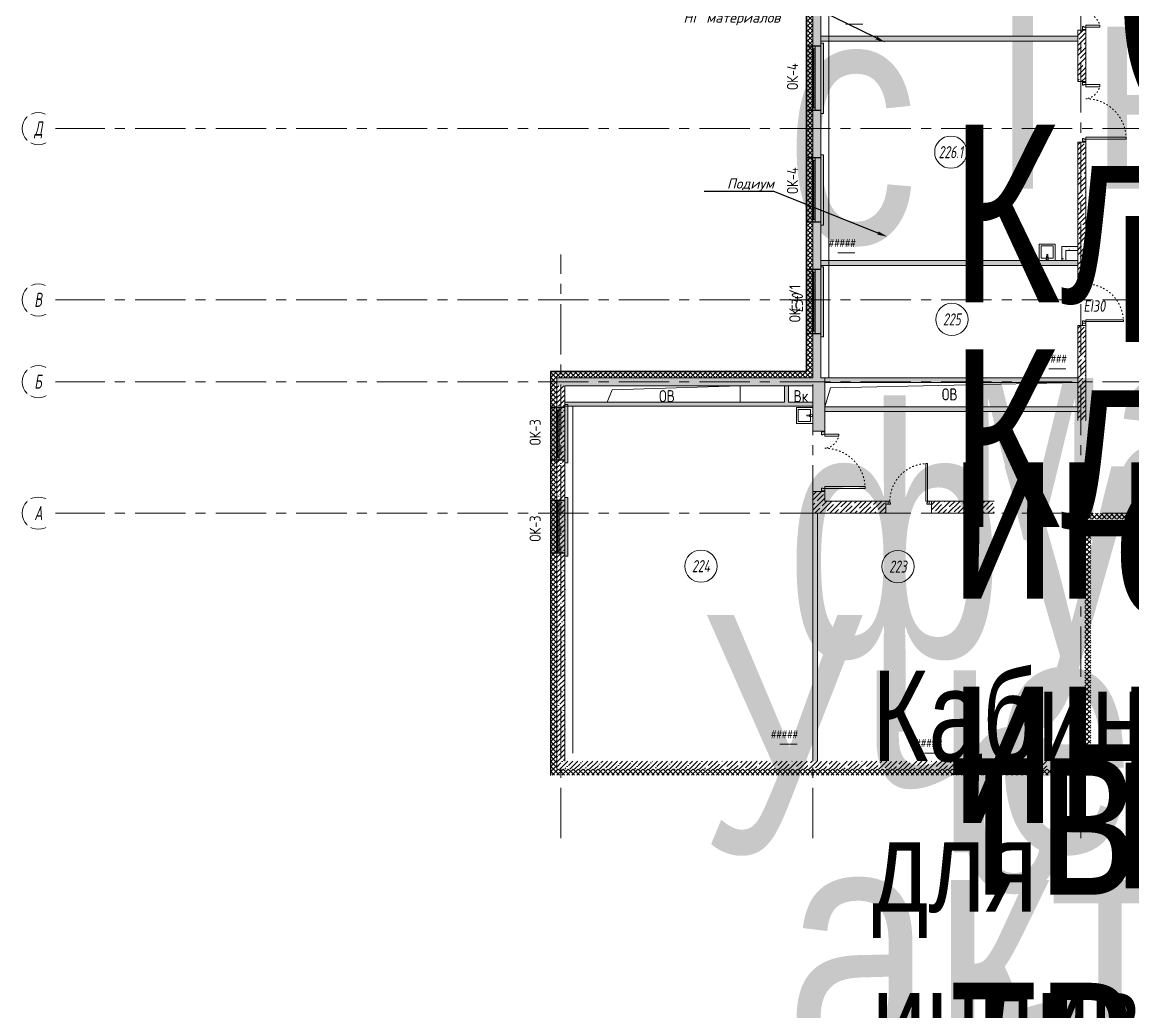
# Model space of a CAD drawing. Header units: millimetres. Extents: x 0 to 627661, y -95767 to 300888.
# Drawn here: x 480345 to 507898, y -30861 to -6315 of the extents above; entities that cross this region are included whole.
import ezdxf
from ezdxf import colors
from ezdxf.entities.mleader import LeaderData, LeaderLine
from ezdxf.enums import TextEntityAlignment as Align
from ezdxf.math import Vec2, Vec3

# ---------------------------------------------------------------- set-up
doc = ezdxf.new("R2018")
doc.units = ezdxf.units.MM
doc.linetypes.add('ACAD_ISO03W100', pattern=[30, 12, -18])
doc.linetypes.add('CENTER', pattern=[2, 1.25, -0.25, 0.25, -0.25])
for name, color, linetype, lineweight in [('АР_Выноски АПР', 5, 'Continuous', 5), ('АР_Двери', 7, 'Continuous', 0), ('АР_Маркер экспликации', 239, 'Continuous', 13), ('АР_Навесной фасад', 250, 'Continuous', 5), ('АР_Номер помещения', 250, 'Continuous', 9), ('АР_Окна БЛОК', 250, 'Continuous', 13), ('АР_Оси', 7, 'Continuous', 25), ('АР_Отверстия', 250, 'Continuous', 15), ('АР_Перегородки газоблок', 165, 'Continuous', 30), ('АР_Перегородки газоблок_Штрих', 165, 'Continuous', 5), ('АР_Подоконники', 163, 'Continuous', 9), ('АР_Сущ Несущая стена', 250, 'Continuous', 50), ('АР_тонкая линия', 250, 'Continuous', 0), ('АР_Утеплитель', 250, 'Continuous', 13), ('АР_Штриховка монолит', 29, 'Continuous', 9), ('Маркировка ОКОН', 5, 'Continuous', 18), ('Сан.техника', 153, 'Continuous', 9)]:
    doc.layers.add(name, color=color, linetype=linetype, lineweight=lineweight)
doc.layers.add('АР_Названия помещений', color=124, linetype='Continuous', lineweight=5, plot=False)
doc.layers.add('АР_Помещения_площадь', color=19, linetype='Continuous', lineweight=9, plot=False)
doc.layers.add('АР_ПБ_Двери', color=7, linetype='Continuous', lineweight=15, true_color=0xdb0000)
doc.layers.add('ТХ_сантехника', color=253, linetype='Continuous')
doc.styles.add('ICOCPEUR', font='isocpeur.ttf')
doc.styles.add('ISOCPEUR', font='', dxfattribs={"height": 250})
doc.styles.add('PDF ISOCPEUR', font='isocpeur.ttf')
doc.styles.get("Standard").update_dxf_attribs({"font": 'GOST.TTF'})
doc.styles.add('Архитект', font='isocpeur.ttf', dxfattribs={"width": 0.8, "oblique": 8})
doc.styles.add('ГОСТ 2.304', font='CS_Gost2304.shx', dxfattribs={"oblique": 10})
doc.styles.get('ISOCPEUR').set_extended_font_data('ISOCPEUR', italic=True)
pattern_1 = [(50, (570574.7, -79949.08), (215.17805, -18.82564), [22.5, -247.5]), (355, (570574.7, -79949.08), (-41.6254, 225.65764), [18, -198]), (100.45144, (570592.63, -79950.65), (173.55265, 206.832), [19.12206, -210.34263]), (46.1842, (570574.7, -79889.08), (320.1724, -49.6558), [33.75, -371.25]), (96.63564, (570601.37, -79893.22), (280.3986, 292.2356), [28.6831, -315.5141]), (351.18416, (570574.7, -79889.08), (280.3986, 292.2356), [27, -297]), (21, (570604.7, -79904.08), (179.07212, -120.78567), [22.5, -247.5]), (326, (570604.7, -79904.08), (72.9946, 217.545), [18, -198]), (71.45144, (570619.62, -79914.15), (252.0667, 96.75935), [19.12206, -210.34263]), (37.5, (570574.694, -79949.08), (3.647957, 99.868156), [0, -195.6, 0, -201, 0, -198.75]), (7.5, (570574.69, -79949.08), (78.92086, 118.32351), [0, -114.6, 0, -191.1, 0, -75.75]), (327.5, (570507.79, -79949.08), (160.14673, -6.76646), [0, -75, 0, -234, 0, -310.5]), (317.5, (570477.8, -79949.08), (174.95585, 30.0315), [0, -97.5, 0, -155.4, 0, -220.5])]

# ---------------------------------------------------------------- blocks, each defined once
blk = doc.blocks.new('Полуторная_на лестницу')
for points in [[(75, 80), (75, 1080), (125, 1080), (125, 80)], [(1375, 430), (1375, 80), (1425, 80), (1425, 430)]]:
    blk.add_lwpolyline(points, close=True)
for points in [[(0, 0), (0, 80), (20, 80), (20, 0), (0, 0)], [(20, 80), (20, 0), (90, 0), (90, 30), (75, 30), (75, 80), (20, 80)], [(1480, 80), (1480, 0), (1410, 0), (1410, 30), (1425, 30), (1425, 80), (1480, 80)], [(1500, 0), (1500, 80), (1480, 80), (1480, 0), (1500, 0)]]:
    blk.add_lwpolyline(points)
at = {"linetype": 'ACAD_ISO03W100', "ltscale": 3}
for centre, radius, start, end in [((75, 80), 1000, 0, 90), ((1465, 40), 392, 95.9075, 174.0925)]:
    blk.add_arc(centre, radius, start, end, dxfattribs=at)
blk = doc.blocks.new('*U100')
blk.add_lwpolyline([(100, 80), (100, 1010), (140, 1010), (140, 80)], close=True)
for points in [[(0, 0), (0, 80), (55, 80), (55, 0), (0, 0)], [(55, 80), (55, 0), (115, 0), (115, 40), (100, 40), (100, 80), (55, 80)], [(1075, 80), (1075, 0), (1015, 0), (1015, 40), (1030, 40), (1030, 80), (1075, 80)], [(1130, 0), (1130, 80), (1075, 80), (1075, 0), (1130, 0)]]:
    blk.add_lwpolyline(points)
at = {"linetype": 'ACAD_ISO03W100', "ltscale": 3}
blk.add_arc((100, 80), 930, 0, 90, dxfattribs=at)
blk = doc.blocks.new('*U101')
blk.add_lwpolyline([(100, 80), (100, 1010), (140, 1010), (140, 80)], close=True)
for points in [[(0, 0), (0, 80), (55, 80), (55, 0), (0, 0)], [(55, 80), (55, 0), (115, 0), (115, 40), (100, 40), (100, 80), (55, 80)], [(1075, 80), (1075, 0), (1015, 0), (1015, 40), (1030, 40), (1030, 80), (1075, 80)], [(1130, 0), (1130, 80), (1075, 80), (1075, 0), (1130, 0)]]:
    blk.add_lwpolyline(points)
at = {"linetype": 'ACAD_ISO03W100', "ltscale": 3}
blk.add_arc((100, 80), 930, 0, 90, dxfattribs=at)
blk = doc.blocks.new('*U95')
at = {"true_color": 0xffffff}
h = blk.add_hatch(color=7, dxfattribs=at)
h.dxf.hatch_style = 1
h.paths.add_polyline_path([(-1380, 210), (70, 210), (70, 140), (0, 140), (0, -220), (-1310, -220), (-1310, 140), (-1380, 140)])
for p, q in [((-1380, 210), (70, 210)), ((-1380, 210), (-1380, 140)), ((-1380, 140), (-1310, 140)), ((-1310, 0), (0, 0)), ((0, 140), (70, 140)), ((70, 210), (70, 140)), ((-1310, -70), (0, -70)), ((0, -220), (-1310, -220)), ((-1240, 0), (-1240, -70)), ((-1240, -35), (-70, -35)), ((-70, 0), (-70, -70))]:
    blk.add_line(p, q)
at = {"lineweight": 30}
for p, q in [((-1310, 140), (-1310, -220)), ((0, 140), (0, -220))]:
    blk.add_line(p, q, dxfattribs=at)
blk = doc.blocks.new('*U96')
at = {"true_color": 0xffffff}
h = blk.add_hatch(color=7, dxfattribs=at)
h.dxf.hatch_style = 1
h.paths.add_polyline_path([(-1380, 210), (70, 210), (70, 140), (0, 140), (0, -220), (-1310, -220), (-1310, 140), (-1380, 140)])
for p, q in [((-1380, 210), (70, 210)), ((-1380, 210), (-1380, 140)), ((-1380, 140), (-1310, 140)), ((-1310, 0), (0, 0)), ((0, 140), (70, 140)), ((70, 210), (70, 140)), ((-1310, -70), (0, -70)), ((0, -220), (-1310, -220)), ((-1240, 0), (-1240, -70)), ((-1240, -35), (-70, -35)), ((-70, 0), (-70, -70))]:
    blk.add_line(p, q)
at = {"lineweight": 30}
for p, q in [((-1310, 140), (-1310, -220)), ((0, 140), (0, -220))]:
    blk.add_line(p, q, dxfattribs=at)
blk = doc.blocks.new('*U97')
at = {"true_color": 0xffffff}
h = blk.add_hatch(color=7, dxfattribs=at)
h.dxf.hatch_style = 1
h.paths.add_polyline_path([(-1670, 210), (70, 210), (70, 140), (0, 140), (0, -220), (-1600, -220), (-1600, 140), (-1670, 140)])
for p, q in [((-1670, 210), (70, 210)), ((-1670, 210), (-1670, 140)), ((-1670, 140), (-1600, 140)), ((-1600, 0), (0, 0)), ((0, 140), (70, 140)), ((70, 210), (70, 140)), ((-1600, -70), (0, -70)), ((0, -220), (-1600, -220)), ((-1530, 0), (-1530, -70)), ((-1530, -35), (-70, -35)), ((-70, 0), (-70, -70))]:
    blk.add_line(p, q)
at = {"lineweight": 30}
for p, q in [((-1600, 140), (-1600, -220)), ((0, 140), (0, -220))]:
    blk.add_line(p, q, dxfattribs=at)
blk = doc.blocks.new('*U92')
at = {"true_color": 0xffffff}
h = blk.add_hatch(color=7, dxfattribs=at)
h.dxf.hatch_style = 1
h.paths.add_polyline_path([(-1670, 210), (70, 210), (70, 140), (0, 140), (0, -220), (-1600, -220), (-1600, 140), (-1670, 140)])
for p, q in [((-1670, 210), (70, 210)), ((-1670, 210), (-1670, 140)), ((-1670, 140), (-1600, 140)), ((-1600, 0), (0, 0)), ((0, 140), (70, 140)), ((70, 210), (70, 140)), ((-1600, -70), (0, -70)), ((0, -220), (-1600, -220)), ((-1530, 0), (-1530, -70)), ((-1530, -35), (-70, -35)), ((-70, 0), (-70, -70))]:
    blk.add_line(p, q)
at = {"lineweight": 30}
for p, q in [((-1600, 140), (-1600, -220)), ((0, 140), (0, -220))]:
    blk.add_line(p, q, dxfattribs=at)
blk = doc.blocks.new('*U93')
at = {"true_color": 0xffffff}
h = blk.add_hatch(color=7, dxfattribs=at)
h.dxf.hatch_style = 1
h.paths.add_polyline_path([(-1670, 210), (70, 210), (70, 140), (0, 140), (0, -220), (-1600, -220), (-1600, 140), (-1670, 140)])
for p, q in [((-1670, 210), (70, 210)), ((-1670, 210), (-1670, 140)), ((-1670, 140), (-1600, 140)), ((-1600, 0), (0, 0)), ((0, 140), (70, 140)), ((70, 210), (70, 140)), ((-1600, -70), (0, -70)), ((0, -220), (-1600, -220)), ((-1530, 0), (-1530, -70)), ((-1530, -35), (-70, -35)), ((-70, 0), (-70, -70))]:
    blk.add_line(p, q)
at = {"lineweight": 30}
for p, q in [((-1600, 140), (-1600, -220)), ((0, 140), (0, -220))]:
    blk.add_line(p, q, dxfattribs=at)
blk = doc.blocks.new('*U86')
at = {"color": 7, "style": 'ISOCPEUR', "width": 0.7, "flags": 1}
blk.add_attdef('КАТЕГОРИЯ', (-499, -2092), '', height=250, dxfattribs=at)
at = {"layer": 'АР_Номер помещения', "color": 7, "style": 'ISOCPEUR', "width": 0.7}
blk.add_attdef('НОМЕР_ПОМЕЩЕНИЯ', text='', height=300, dxfattribs=at).set_placement((-12706, 14289), align=Align.MIDDLE_CENTER)
at = {"layer": 'АР_Помещения_площадь', "color": 7, "style": 'ISOCPEUR', "width": 0.7}
blk.add_attdef('ПЛОЩАДЬ_ПОМЕЩЕНИЯ', text='', height=200, dxfattribs=at).set_placement((-12402, 13467), align=Align.MIDDLE_RIGHT)
at = {"layer": 'АР_Помещения_площадь', "color": 7, "lineweight": 30, "width": 0.7, "flags": 104}
blk.add_attdef('ИМЯ_ПОМЕЩЕНИЯ', text='', height=100, dxfattribs=at).set_placement((158, 1217), align=Align.MIDDLE_CENTER)
blk = doc.blocks.new('*U83')
at = {"layer": 'АР_Помещения_площадь', "color": 7}
blk.add_line((-16740, 6275), (-17162, 6275), dxfattribs=at)
at = {"color": 7, "style": 'ISOCPEUR', "width": 0.7, "flags": 1}
blk.add_attdef('КАТЕГОРИЯ', (-499, -2092), '', height=250, dxfattribs=at)
at = {"layer": 'АР_Номер помещения', "color": 7, "style": 'ISOCPEUR', "width": 0.7}
blk.add_attdef('НОМЕР_ПОМЕЩЕНИЯ', text='', height=300, dxfattribs=at).set_placement((-14595, 10538), align=Align.MIDDLE_CENTER)
at = {"layer": 'АР_Помещения_площадь', "color": 7, "style": 'ISOCPEUR', "width": 0.7}
blk.add_attdef('ПЛОЩАДЬ_ПОМЕЩЕНИЯ', text='', height=200, dxfattribs=at).set_placement((-16735, 6522), align=Align.MIDDLE_RIGHT)
at = {"layer": 'АР_Помещения_площадь', "color": 7, "lineweight": 30, "width": 0.7, "flags": 104}
blk.add_attdef('ИМЯ_ПОМЕЩЕНИЯ', text='', height=100, dxfattribs=at).set_placement((158, 1217), align=Align.MIDDLE_CENTER)
blk = doc.blocks.new('*U80')
at = {"layer": 'АР_Номер помещения', "color": 7}
blk.add_circle((-14534, 1600), 400, dxfattribs=at)
at = {"layer": 'АР_Помещения_площадь', "color": 7}
blk.add_line((-11707, 378), (-12129, 378), dxfattribs=at)
at = {"color": 7, "style": 'ISOCPEUR', "width": 0.7, "flags": 1}
blk.add_attdef('КАТЕГОРИЯ', (-499, -2092), '', height=250, dxfattribs=at)
at = {"layer": 'АР_Номер помещения', "color": 7, "style": 'ISOCPEUR', "width": 0.7}
blk.add_attdef('НОМЕР_ПОМЕЩЕНИЯ', text='', height=300, dxfattribs=at).set_placement((-14534, 1600), align=Align.MIDDLE_CENTER)
at = {"layer": 'АР_Помещения_площадь', "color": 7, "lineweight": 30, "width": 0.7, "flags": 104}
blk.add_attdef('ИМЯ_ПОМЕЩЕНИЯ', text='', height=100, dxfattribs=at).set_placement((158, 1217), align=Align.MIDDLE_CENTER)
at = {"layer": 'АР_Помещения_площадь', "color": 7, "style": 'ISOCPEUR', "width": 0.7}
blk.add_attdef('ПЛОЩАДЬ_ПОМЕЩЕНИЯ', text='', height=200, dxfattribs=at).set_placement((-11702, 624), align=Align.MIDDLE_RIGHT)
blk = doc.blocks.new('*U81')
at = {"layer": 'АР_Номер помещения', "color": 7}
blk.add_circle((-15371, 4413), 400, dxfattribs=at)
at = {"layer": 'АР_Помещения_площадь', "color": 7}
blk.add_line((-12988, -4), (-13410, -4), dxfattribs=at)
at = {"color": 7, "style": 'ISOCPEUR', "width": 0.7, "flags": 1}
blk.add_attdef('КАТЕГОРИЯ', (-499, -2092), '', height=250, dxfattribs=at)
at = {"layer": 'АР_Номер помещения', "color": 7, "style": 'ISOCPEUR', "width": 0.7}
blk.add_attdef('НОМЕР_ПОМЕЩЕНИЯ', text='', height=300, dxfattribs=at).set_placement((-15371, 4413), align=Align.MIDDLE_CENTER)
at = {"layer": 'АР_Помещения_площадь', "color": 7, "lineweight": 30, "width": 0.7, "flags": 104}
blk.add_attdef('ИМЯ_ПОМЕЩЕНИЯ', text='', height=100, dxfattribs=at).set_placement((158, 1217), align=Align.MIDDLE_CENTER)
at = {"layer": 'АР_Помещения_площадь', "color": 7, "style": 'ISOCPEUR', "width": 0.7}
blk.add_attdef('ПЛОЩАДЬ_ПОМЕЩЕНИЯ', text='', height=200, dxfattribs=at).set_placement((-12983, 242), align=Align.MIDDLE_RIGHT)
blk = doc.blocks.new('*U77')
at = {"layer": 'АР_Номер помещения', "color": 7}
blk.add_circle((-15593, 4549), 400, dxfattribs=at)
at = {"layer": 'АР_Помещения_площадь', "color": 7}
blk.add_line((-14512, -76), (-14934, -76), dxfattribs=at)
at = {"color": 7, "style": 'ISOCPEUR', "width": 0.7, "flags": 1}
blk.add_attdef('КАТЕГОРИЯ', (-499, -2092), '', height=250, dxfattribs=at)
at = {"layer": 'АР_Номер помещения', "color": 7, "style": 'ISOCPEUR', "width": 0.7}
blk.add_attdef('НОМЕР_ПОМЕЩЕНИЯ', text='', height=300, dxfattribs=at).set_placement((-15593, 4549), align=Align.MIDDLE_CENTER)
at = {"layer": 'АР_Помещения_площадь', "color": 7, "lineweight": 30, "width": 0.7, "flags": 104}
blk.add_attdef('ИМЯ_ПОМЕЩЕНИЯ', text='', height=100, dxfattribs=at).set_placement((158, 1217), align=Align.MIDDLE_CENTER)
at = {"layer": 'АР_Помещения_площадь', "color": 7, "style": 'ISOCPEUR', "width": 0.7}
blk.add_attdef('ПЛОЩАДЬ_ПОМЕЩЕНИЯ', text='', height=200, dxfattribs=at).set_placement((-14507, 170), align=Align.MIDDLE_RIGHT)
blk = doc.blocks.new('*U75')
at = {"color": 7, "style": 'ISOCPEUR', "width": 0.7, "flags": 1}
blk.add_attdef('КАТЕГОРИЯ', (-499, -2092), '', height=250, dxfattribs=at)
at = {"layer": 'АР_Номер помещения', "color": 7, "style": 'ISOCPEUR', "width": 0.7}
blk.add_attdef('НОМЕР_ПОМЕЩЕНИЯ', text='', height=300, dxfattribs=at).set_placement((-806, -3106), align=Align.MIDDLE_CENTER)
at = {"layer": 'АР_Помещения_площадь', "color": 7, "lineweight": 30, "width": 0.7, "flags": 104}
blk.add_attdef('ИМЯ_ПОМЕЩЕНИЯ', text='', height=100, dxfattribs=at).set_placement((158, 1217), align=Align.MIDDLE_CENTER)
at = {"layer": 'АР_Помещения_площадь', "color": 7, "style": 'ISOCPEUR', "width": 0.7}
blk.add_attdef('ПЛОЩАДЬ_ПОМЕЩЕНИЯ', text='', height=200, dxfattribs=at).set_placement((-568, -3814), align=Align.MIDDLE_RIGHT)
blk = doc.blocks.new('сан.техника')
at = {"layer": 'Сан.техника', "linetype": 'Continuous', "lineweight": 5}
for p, q in [((-27, 168), (-79, 161)), ((-27, 168), (-79, 161)), ((-79, 139), (-27, 132)), ((-79, 139), (-27, 132)), ((25, 175), (-17, 171)), ((25, 175), (-17, 171)), ((-17, 129), (25, 125)), ((-17, 129), (25, 125)), ((-15, 164), (0, 164)), ((-15, 164), (0, 164)), ((0, 136), (-15, 136)), ((0, 136), (-15, 136)), ((0, 164), (0, 136)), ((0, 164), (0, 136))]:
    blk.add_line(p, q, dxfattribs=at)
for points in [[(59, 350), (-341, 350), (-341, -50), (59, -50)], [(0, 300), (-300, 300), (-300, 0), (0, 0)], [(0, 300), (-300, 300), (-300, 0), (0, 0)]]:
    blk.add_lwpolyline(points, close=True, dxfattribs=at)
for centre, radius, start, end in [((-78, 150), 11.2, 97.1386, 262.8608), ((-78, 150), 11.2, 97.1386, 262.8608), ((-15, 150), 21.1, 122.7707, 237.2287), ((-15, 150), 21.1, 122.7707, 237.2287), ((-15, 150), 13.6, 89.9997, 269.9997), ((-15, 150), 13.6, 89.9997, 269.9997), ((-15, 150), 21.1, 95.1693, 122.7707), ((-15, 150), 21.1, 95.1693, 122.7707), ((-15, 150), 21.1, 237.2287, 264.8301), ((-15, 150), 21.1, 237.2287, 264.8301), ((25, 150), 25, 269.9997, 89.9997), ((25, 150), 25, 269.9997, 89.9997)]:
    blk.add_arc(centre, radius, start, end, dxfattribs=at)
blk = doc.blocks.new('У007')
at = {"layer": 'Сан.техника', "color": 5, "linetype": 'Continuous', "lineweight": 5}
for p, q in [((-172842, 78997), (-172846, 78955)), ((-172842, 78997), (-172846, 78955)), ((-172833, 79060), (-172839, 79007)), ((-172833, 79060), (-172839, 79007)), ((-172835, 78980), (-172835, 78995)), ((-172835, 78980), (-172835, 78995)), ((-172808, 78980), (-172835, 78980)), ((-172808, 78980), (-172835, 78980)), ((-172804, 79007), (-172810, 79060)), ((-172804, 79007), (-172810, 79060)), ((-172808, 78995), (-172808, 78980)), ((-172808, 78995), (-172808, 78980)), ((-172796, 78955), (-172800, 78997)), ((-172796, 78955), (-172800, 78997))]:
    blk.add_line(p, q, dxfattribs=at)
for points in [[(-172621, 78921), (-172621, 79321), (-173021, 79321), (-173021, 78921)], [(-172671, 78980), (-172671, 79280), (-172971, 79280), (-172971, 78980)], [(-172671, 78980), (-172671, 79280), (-172971, 79280), (-172971, 78980)]]:
    blk.add_lwpolyline(points, close=True, dxfattribs=at)
for centre, radius, start, end in [((-172821, 78955), 25, 179.9997, 359.9997), ((-172821, 78955), 25, 179.9997, 359.9997), ((-172821, 78995), 21.1, 147.2287, 174.8301), ((-172821, 78995), 21.1, 147.2287, 174.8301), ((-172821, 78995), 21.1, 32.7707, 147.2287), ((-172821, 78995), 21.1, 32.7707, 147.2287), ((-172821, 78995), 13.6, 359.9997, 179.9997), ((-172821, 78995), 13.6, 359.9997, 179.9997), ((-172821, 79058), 11.2, 7.1386, 172.8608), ((-172821, 79058), 11.2, 7.1386, 172.8608), ((-172821, 78995), 21.1, 5.1693, 32.7707), ((-172821, 78995), 21.1, 5.1693, 32.7707)]:
    blk.add_arc(centre, radius, start, end, dxfattribs=at)
blk = doc.blocks.new('*U73')
at = {"layer": 'АР_Номер помещения', "color": 7}
blk.add_circle((-14561, 182), 400, dxfattribs=at)
at = {"layer": 'АР_Помещения_площадь', "color": 7}
blk.add_line((-16942, -2317), (-17365, -2317), dxfattribs=at)
at = {"color": 7, "style": 'ISOCPEUR', "width": 0.7, "flags": 1}
blk.add_attdef('КАТЕГОРИЯ', (-499, -2092), '', height=250, dxfattribs=at)
at = {"layer": 'АР_Номер помещения', "color": 7, "style": 'ISOCPEUR', "width": 0.7}
blk.add_attdef('НОМЕР_ПОМЕЩЕНИЯ', text='', height=300, dxfattribs=at).set_placement((-14561, 182), align=Align.MIDDLE_CENTER)
at = {"layer": 'АР_Помещения_площадь', "color": 7, "lineweight": 30, "width": 0.7, "flags": 104}
blk.add_attdef('ИМЯ_ПОМЕЩЕНИЯ', text='', height=100, dxfattribs=at).set_placement((158, 1217), align=Align.MIDDLE_CENTER)
at = {"layer": 'АР_Помещения_площадь', "color": 7, "style": 'ISOCPEUR', "width": 0.7}
blk.add_attdef('ПЛОЩАДЬ_ПОМЕЩЕНИЯ', text='', height=200, dxfattribs=at).set_placement((-16937, -2070), align=Align.MIDDLE_RIGHT)

msp = doc.modelspace()

# ---------------------------------------------------------------- hatches: boundary and pattern name
at = {"layer": 'АР_Перегородки газоблок_Штрих', "lineweight": 9, "ltscale": 100}
h = msp.add_hatch(dxfattribs=at)
h.set_pattern_fill('AR-CONC', color=256, scale=30)
h.set_pattern_definition([(50, (570574.7, -74382.25), (215.17805, -18.82564), [22.5, -247.5]), (355, (570574.7, -74382.25), (-41.6254, 225.65764), [18, -198]), (100.45144, (570592.63, -74383.82), (173.55265, 206.832), [19.12206, -210.34263]), (46.1842, (570574.7, -74322.25), (320.1724, -49.6558), [33.75, -371.25]), (96.63564, (570601.37, -74326.4), (280.3986, 292.2356), [28.6831, -315.5141]), (351.18416, (570574.7, -74322.25), (280.3986, 292.2356), [27, -297]), (21, (570604.7, -74337.25), (179.0721, -120.78567), [22.5, -247.5]), (326, (570604.7, -74337.25), (72.9946, 217.545), [18, -198]), (71.45144, (570619.62, -74347.32), (252.0667, 96.75935), [19.12206, -210.34263]), (37.5, (570574.694, -74382.25), (3.647957, 99.868156), [0, -195.6, 0, -201, 0, -198.75]), (7.5, (570574.69, -74382.25), (78.92086, 118.32351), [0, -114.6, 0, -191.1, 0, -75.75]), (327.5, (570507.79, -74382.25), (160.14673, -6.76646), [0, -75, 0, -234, 0, -310.5]), (317.5, (570477.8, -74382.25), (174.95585, 30.0315), [0, -97.5, 0, -155.4, 0, -220.5])])
h.paths.add_polyline_path([(506534, -6661.6), (500159, -6661.6), (500159, -6781.6), (506534, -6781.6)])
h = msp.add_hatch(dxfattribs=at)
h.set_pattern_fill('AR-CONC', color=256, scale=30, angle=90)
h.set_pattern_definition([(140, (568554.25, 9022.3), (18.82564, 215.17805), [22.5, -247.5]), (85, (568554.25, 9022.3), (-225.65764, -41.6254), [18, -198]), (190.45144, (568555.82, 9040.23), (-206.832, 173.55265), [19.12206, -210.3426]), (136.1842, (568494.25, 9022.3), (49.6558, 320.1724), [33.75, -371.25]), (186.63564, (568498.4, 9048.98), (-292.2356, 280.3986), [28.6831, -315.5141]), (81.18416, (568494.25, 9022.3), (-292.2356, 280.3986), [27, -297]), (111, (568509.25, 9052.3), (120.78567, 179.0721), [22.5, -247.5]), (56, (568509.25, 9052.3), (-217.545, 72.9946), [18, -198]), (161.45144, (568519.32, 9067.22), (-96.75935, 252.0667), [19.12206, -210.3426]), (127.5, (568554.25, 9022.3), (-99.86816, 3.64796), [0, -195.6, 0, -201, 0, -198.75]), (97.5, (568554.25, 9022.3), (-118.32351, 78.92086), [0, -114.6, 0, -191.1, 0, -75.75]), (57.5, (568554.25, 8955.4), (6.76646, 160.14673), [0, -75, 0, -234, 0, -310.5]), (47.5, (568554.25, 8925.4), (-30.0315, 174.95585), [0, -97.5, 0, -155.4, 0, -220.5])])
h.paths.add_polyline_path([(506134, -11878.4), (506534, -11878.4), (506534, -11978.4), (506234, -11978.4), (506234, -12228.4), (506134, -12228.4)])
h = msp.add_hatch(dxfattribs=at)
h.set_pattern_fill('AR-CONC', color=256, scale=30)
h.set_pattern_definition(pattern_1)
h.paths.add_polyline_path([(506534, -12228.4), (500159, -12228.4), (500159, -12348.4), (506534, -12348.4)])
h = msp.add_hatch(dxfattribs=at)
h.set_pattern_fill('AR-CONC', color=256, scale=30)
h.set_pattern_definition(pattern_1)
h.paths.add_polyline_path([(506534.4, -15133.4), (500259, -15133.4), (500259, -15253.4), (506534, -15252.6), (506533.6, -15253.4)])
h = msp.add_hatch(dxfattribs=at)
h.set_pattern_fill('AR-CONC', color=256, scale=30)
h.set_pattern_definition(pattern_1)
h.paths.add_polyline_path([(499959, -15735.7), (499357.6, -15735.7), (499357.6, -15333.4), (499257.6, -15333.4), (499257.6, -15735.7), (493809, -15735.7), (493809, -15835.7), (499959, -15835.7)])
h = msp.add_hatch(dxfattribs=at)
h.set_pattern_fill('AR-CONC', color=256, scale=30)
h.set_pattern_definition(pattern_1)
h.paths.add_polyline_path([(506534.4, -15853.4), (500259, -15853.4), (500259, -15973.4), (506534, -15972.6), (506533.6, -15973.4)])
h = msp.add_hatch(dxfattribs=at)
h.set_pattern_fill('AR-CONC', color=256, scale=30)
h.set_pattern_definition(pattern_1)
h.paths.add_polyline_path([(499959, -18493.4), (499959, -24643.4), (500079, -24643.4), (500079, -18493.4)])
at = {"layer": 'АР_Утеплитель', "lineweight": 9, "ltscale": 100}
h = msp.add_hatch(dxfattribs=at)
h.set_pattern_fill('ANSI37', color=256, scale=700)
h.set_pattern_definition([(45, (-451387.64, 24410.13), (-61.871843, 61.871843), []), (135, (-451387.64, 24410.13), (-61.871843, -61.871843), [])])
h.paths.add_polyline_path([(493609, -15133.4), (499959, -15133.4), (499959, 2096.6), (492958.8, 2096.6), (492958.8, 3816.6), (492808.8, 3816.6), (492808.8, 1946.6), (499809, 1946.6), (499809, -14983.4), (493459, -14983.4), (493459, -24993.4), (506859, -24993.4), (506859, -18643.4), (514979, -18643.4), (514979, -13453.4), (523246.4, -13453.4), (523246.4, -13703.4), (523396.4, -13703.4), (523396.4, -13303.4), (514829, -13303.4), (514829, -18493.4), (506709, -18493.4), (506709, -24843.4), (493609, -24843.4)])
at = {"layer": 'АР_Штриховка монолит', "lineweight": 9, "ltscale": 100}
h = msp.add_hatch(dxfattribs=at)
h.set_pattern_fill('ANSI35', color=256, scale=700)
h.set_pattern_definition([(45, (-457878.81, 85256.5), (-123.743687, 123.743687), []), (45, (-457755.07, 85256.5), (-123.743687, 123.743687), [218.75, -43.75, 0, -43.75])])
h.paths.add_polyline_path([(500158.9, 2536.6), (499958.9, 2536.6), (499958.9, -15133.4), (493609, -15133.4), (493609, -15333.4), (493809, -15333.4), (499959, -15333.4), (499959, -16459.2), (500259, -16459.2), (500259, -15133.4), (500159, -15133.4)])
h = msp.add_hatch(dxfattribs=at)
h.set_pattern_fill('ANSI35', color=256, scale=700)
h.set_pattern_definition([(45, (-467668.81, 90771.5), (-123.743687, 123.743687), []), (45, (-467545.07, 90771.5), (-123.743687, 123.743687), [218.75, -43.75, 0, -43.75])])
h.paths.add_polyline_path([(506734, -6512.1), (506534, -6512.1), (506534, -7788.4), (506734, -7788.4)])
h = msp.add_hatch(dxfattribs=at)
h.set_pattern_fill('ANSI35', color=256, scale=700)
h.set_pattern_definition([(45, (-467668.81, 82366.5), (-123.743687, 123.743687), []), (45, (-467545.07, 82366.5), (-123.743687, 123.743687), [218.75, -43.75, 0, -43.75])])
h.paths.add_polyline_path([(506734, -9288.4), (506534, -9288.4), (506534, -12708.4), (506734, -12708.4)])
h = msp.add_hatch(dxfattribs=at)
h.set_pattern_fill('ANSI35', color=256, scale=700)
h.set_pattern_definition([(45, (-467668.81, 77816.5), (-123.743687, 123.743687), []), (45, (-467545.07, 77816.5), (-123.743687, 123.743687), [218.75, -43.75, 0, -43.75])])
h.paths.add_polyline_path([(506734, -13838.4), (506534, -13838.4), (506534, -16193.4), (506734, -16193.4)])
h = msp.add_hatch(dxfattribs=at)
h.set_pattern_fill('ANSI35', color=256, scale=700)
h.set_pattern_definition([(45, (-451287.7, 25088.12), (-123.743687, 123.743687), []), (45, (-451163.95, 25088.12), (-123.743687, 123.743687), [218.75, -43.75, 0, -43.75])])
h.paths.add_polyline_path([(493809, -15333.4), (493609, -15333.4), (493609, -24843.4), (505762.2, -24843.4), (505762.2, -24643.4), (493809, -24643.4)])
h = msp.add_hatch(dxfattribs=at)
h.set_pattern_fill('ANSI35', color=256, scale=700)
h.set_pattern_definition([(45, (-453963.81, 91606.5), (-123.743687, 123.743687), []), (45, (-453840.07, 91606.5), (-123.743687, 123.743687), [218.75, -43.75, 0, -43.75])])
h.paths.add_polyline_path([(501774, -18193.4), (500259, -18193.4), (500259, -17959.2), (499959, -17959.2), (499959, -18493.4), (501774, -18493.4)])
h = msp.add_hatch(dxfattribs=at)
h.set_pattern_fill('ANSI35', color=256, scale=700)
h.set_pattern_definition([(45, (-451278.81, 91606.5), (-123.743687, 123.743687), []), (45, (-451155.07, 91606.5), (-123.743687, 123.743687), [218.75, -43.75, 0, -43.75])])
h.paths.add_polyline_path([(504459, -18193.4), (502904, -18193.4), (502904, -18493.4), (504459, -18493.4)])

# ---------------------------------------------------------------- linework, layer by layer
at = {"layer": 'АР_Навесной фасад', "lineweight": 9, "ltscale": 100}
for p, q in [((499799, -14973.4), (499799, 1936.6)), ((499809, -14983.4), (499809, 1946.6)), ((493448.6, -14973.4), (499799, -14973.4)), ((493458.6, -14983.4), (499809, -14983.4))]:
    msp.add_line(p, q, dxfattribs=at)
for points in [[(493449, -25003.4), (493448.6, -14973.4)], [(493459, -24993.4), (493458.6, -14983.4)]]:
    msp.add_lwpolyline(points, dxfattribs=at)
at = {"layer": 'АР_Оси', "linetype": 'CENTER', "lineweight": 9, "ltscale": 1000}
for p, q in [((499959, -26554.7), (499959, 7329.3)), ((506609, -26554.7), (506609, 2827.9)), ((481145.2, -8953.4), (564742.4, -8953.4)), ((493709, -26554.7), (493709, -12076.5)), ((481145.2, -13203.4), (564742.4, -13203.4)), ((481145.2, -15233.4), (564742.4, -15233.4)), ((481145.2, -18493.4), (564742.4, -18493.4))]:
    msp.add_line(p, q, dxfattribs=at)
at = {"layer": 'АР_Оси', "lineweight": 9, "ltscale": 0.5}
for centre in [(480745.2, -8953.4), (480745.2, -13203.4), (480745.2, -15233.4), (480745.2, -18493.4)]:
    msp.add_circle(centre, 400, dxfattribs=at)
at = {"layer": 'АР_Перегородки газоблок', "lineweight": 9, "ltscale": 100}
for p, q in [((499257.6, -15735.7), (499257.6, -15333.4)), ((499357.6, -15735.7), (499357.6, -15333.4)), ((499257.6, -15735.7), (493809, -15735.7)), ((499959, -15835.7), (493809, -15835.7)), ((499959, -15735.7), (499357.6, -15735.7))]:
    msp.add_line(p, q, dxfattribs=at)
for points in [[(500159, -6661.6), (506534, -6661.6)], [(500159, -6781.6), (506534, -6781.6)], [(500159, -12228.4), (506534, -12228.4)], [(500159, -12348.4), (506534, -12348.4)], [(500259, -15133.4), (506534, -15133.4)], [(500259, -15253.4), (506534, -15253.4)], [(506534, -15853.4), (500259, -15853.4)], [(506534, -15973.4), (500259, -15973.4)], [(499959, -24643.4), (499959, -18493.4)], [(500079, -18493.4), (500079, -24643.4)]]:
    msp.add_lwpolyline(points, dxfattribs=at)
msp.add_lwpolyline([(506534, -11878.4), (506134, -11878.4), (506134, -12228.4), (506234, -12228.4), (506234, -11978.4), (506534, -11978.4)], close=True, dxfattribs=at)
at = {"layer": 'АР_Подоконники', "lineweight": 9, "ltscale": 100}
for p, q in [((500359, -7121.4), (500359, 2017)), ((500359, -15133.4), (500359, -6808.4)), ((494009, -24443.4), (494009, -15835.7))]:
    msp.add_line(p, q, dxfattribs=at)
at = {"layer": 'АР_Сущ Несущая стена', "lineweight": 9, "ltscale": 100}
for p, q in [((499959, -15133.4), (499959, 2736.6)), ((500159, -15133.4), (500159, 2536.6)), ((506534, -7788.4), (506534, -6512.1)), ((506534, -6512.1), (506734, -6512.1)), ((506734, -7788.4), (506734, -6512.1)), ((506534, -7788.4), (506734, -7788.4)), ((506534, -12708.4), (506534, -9288.4)), ((506534, -9288.4), (506734, -9288.4)), ((506734, -12708.4), (506734, -9288.4)), ((506734, -12708.4), (506534, -12708.4)), ((506534, -16193.4), (506534, -13838.4)), ((506734, -13838.4), (506534, -13838.4)), ((506734, -16193.4), (506734, -13838.4)), ((493609, -24843.4), (493609, -15133.4)), ((493609, -15133.4), (499959, -15133.4)), ((500159, -15133.4), (500259, -15133.4)), ((500259, -15133.4), (500259, -16459.2)), ((493809, -24643.4), (493809, -15333.4)), ((493809, -15333.4), (499959, -15333.4)), ((499959, -15333.4), (499959, -16459.2)), ((499959, -16459.2), (500259, -16459.2)), ((499959, -17959.2), (499959, -18493.4)), ((499959, -17959.2), (500259, -17959.2)), ((500259, -17959.2), (500259, -18193.4)), ((500259, -18193.4), (501774, -18193.4)), ((501774, -18493.4), (501774, -18193.4)), ((502904, -18193.4), (504459, -18193.4)), ((502904, -18493.4), (502904, -18193.4)), ((499959, -18493.4), (501774, -18493.4)), ((502904, -18493.4), (504459, -18493.4))]:
    msp.add_line(p, q, dxfattribs=at)
at = {"layer": 'АР_тонкая линия', "lineweight": 9, "ltscale": 100}
msp.add_line((498159, -15735.7), (498159, -15333.4), dxfattribs=at)
for points in [[(494859, -15735.7), (494984.7, -15430.8), (498159, -15333.4)], [(500259, -15853.4), (500397.2, -15384.9), (506534, -15253.4)]]:
    msp.add_lwpolyline(points, dxfattribs=at)

# ---------------------------------------------------------------- block references
at = {"layer": 'АР_Двери', "lineweight": 9, "rotation": 270}
msp.add_blockref('Полуторная_на лестницу', (506654, -5012.1), dxfattribs=at)
at = {"layer": 'АР_Двери', "lineweight": 9, "xscale": -1, "rotation": 270}
for name, p in [('Полуторная_на лестницу', (506654, -9288.4)), ('*U100', (506654, -13838.4)), ('Полуторная_на лестницу', (500179, -17959.2))]:
    msp.add_blockref(name, p, dxfattribs=at)
at = {"layer": 'АР_Двери', "lineweight": 9, "xscale": -1}
msp.add_blockref('*U101', (502904, -18273.4), dxfattribs=at)
at = {"layer": 'АР_Маркер экспликации', "color": 7, "lineweight": 9}
ref = msp.add_blockref('*U75', (508156.8, 21147.9), dxfattribs=at)
lines = msp.add_mtext('\\W0.8000;Коридор и рекреация (основная и старшая школа)', dxfattribs={"layer": 'АР_Названия помещений', "insert": (507416.7, 16928.4), "char_height": 4065.63, "width": 363.33, "attachment_point": 1})
ref.add_attrib('ИМЯ_ПОМЕЩЕНИЯ', '', (507416.7, 16928.4), dxfattribs={"flags": 104}).embed_mtext(lines)
ref = msp.add_blockref('*U86', (511438.2, 2635.3), dxfattribs=at)
lines = msp.add_mtext('\\W0.8000;Многофункциональное пространство с функцией актового зала (с эстрадой в уровне пола)', dxfattribs={"layer": 'АР_Названия помещений', "insert": (499278.9, 14893.6), "char_height": 6157.775, "width": 926.94, "attachment_point": 1})
ref.add_attrib('ИМЯ_ПОМЕЩЕНИЯ', '', (499278.9, 14893.6), dxfattribs={"flags": 104}).embed_mtext(lines)
ref = msp.add_blockref('*U83', (517944.1, -12638.5), dxfattribs=at)
lines = msp.add_mtext('\\W0.8000;Творческая мастерская с возможностью разделения трансформируемой перегородкой на два помещения', dxfattribs={"layer": 'АР_Названия помещений', "insert": (503458.8, -5213.1), "char_height": 5228.0139, "width": 926.94, "attachment_point": 1})
ref.add_attrib('ИМЯ_ПОМЕЩЕНИЯ', '', (503458.8, -5213.1), dxfattribs={"flags": 104}).embed_mtext(lines)
ref = msp.add_blockref('*U73', (517944, -9719.8), dxfattribs=at)
ref.add_attrib('НОМЕР_ПОМЕЩЕНИЯ', '226.1', dxfattribs={"layer": 'АР_Номер помещения', "color": 7, "height": 300, "style": 'ISOCPEUR', "width": 0.7}).set_placement((503383.4, -9537.5), align=Align.MIDDLE_CENTER)
lines = msp.add_mtext('\\W0.8000;Кладовая инвентаря творческой мастерской', dxfattribs={"layer": 'АР_Названия помещений', "insert": (503364.4, -8860.1), "char_height": 4406.675, "width": 926.94, "attachment_point": 1})
ref.add_attrib('ИМЯ_ПОМЕЩЕНИЯ', '', (503364.4, -8860.1), dxfattribs={"flags": 104}).embed_mtext(lines)
ref.add_attrib('ПЛОЩАДЬ_ПОМЕЩЕНИЯ', '#####', dxfattribs={"layer": 'АР_Помещения_площадь', "color": 7, "height": 200, "style": 'ISOCPEUR', "width": 0.7}).set_placement((501006.6, -11790), align=Align.MIDDLE_RIGHT)
ref = msp.add_blockref('*U80', (517944, -15286.7), dxfattribs=at)
ref.add_attrib('НОМЕР_ПОМЕЩЕНИЯ', '225', dxfattribs={"layer": 'АР_Номер помещения', "color": 7, "height": 300, "style": 'ISOCPEUR', "width": 0.7}).set_placement((503409.9, -13686.6), align=Align.MIDDLE_CENTER)
lines = msp.add_mtext('\\W0.8000;Кладовая инвентаря творческой мастерской', dxfattribs={"layer": 'АР_Названия помещений', "insert": (503364.4, -14426.9), "char_height": 4406.675, "width": 926.94, "attachment_point": 1})
ref.add_attrib('ИМЯ_ПОМЕЩЕНИЯ', '', (503364.4, -14426.9), dxfattribs={"flags": 104}).embed_mtext(lines)
ref.add_attrib('ПЛОЩАДЬ_ПОМЕЩЕНИЯ', '#####', dxfattribs={"layer": 'АР_Помещения_площадь', "color": 7, "height": 200, "style": 'ISOCPEUR', "width": 0.7}).set_placement((506242.2, -14662.7), align=Align.MIDDLE_RIGHT)
ref = msp.add_blockref('*U81', (512555.7, -24220.2), dxfattribs=at)
ref.add_attrib('НОМЕР_ПОМЕЩЕНИЯ', '224', dxfattribs={"layer": 'АР_Номер помещения', "color": 7, "height": 300, "style": 'ISOCPEUR', "width": 0.7}).set_placement((497184.9, -19807), align=Align.MIDDLE_CENTER)
lines = msp.add_mtext('\\W0.8000;Учебные кабинеты \\P(2-4 классы)', dxfattribs={"layer": 'АР_Названия помещений', "insert": (497164.4, -21021.2), "char_height": 5886.822, "width": 926.94, "attachment_point": 1})
ref.add_attrib('ИМЯ_ПОМЕЩЕНИЯ', '', (497164.4, -21021.2), dxfattribs={"flags": 104}).embed_mtext(lines)
ref.add_attrib('ПЛОЩАДЬ_ПОМЕЩЕНИЯ', '#####', dxfattribs={"layer": 'АР_Помещения_площадь', "color": 7, "height": 200, "style": 'ISOCPEUR', "width": 0.7}).set_placement((499573.1, -23978.1), align=Align.MIDDLE_RIGHT)
ref = msp.add_blockref('*U77', (517664.1, -24366.7), dxfattribs=at)
ref.add_attrib('НОМЕР_ПОМЕЩЕНИЯ', '223', dxfattribs={"layer": 'АР_Номер помещения', "color": 7, "height": 300, "style": 'ISOCPEUR', "width": 0.7}).set_placement((502070.7, -19818.1), align=Align.MIDDLE_CENTER)
lines = msp.add_mtext('\\W0.8000;Кабинет для индивидуальных занятий, в т.ч. с коррекционным педагогом', dxfattribs={"layer": 'АР_Названия помещений', "insert": (501428.8, -22398.8), "char_height": 2242.759, "width": 926.94, "attachment_point": 1})
ref.add_attrib('ИМЯ_ПОМЕЩЕНИЯ', '', (501428.8, -22398.8), dxfattribs={"flags": 104}).embed_mtext(lines)
ref.add_attrib('ПЛОЩАДЬ_ПОМЕЩЕНИЯ', '#####', dxfattribs={"layer": 'АР_Помещения_площадь', "color": 7, "height": 200, "style": 'ISOCPEUR', "width": 0.7}).set_placement((503157.1, -24196.6), align=Align.MIDDLE_RIGHT)
at = {"layer": 'АР_Окна БЛОК', "lineweight": 9, "rotation": 270}
for name, p in [('*U93', (500019, -8508.4)), ('*U92', (500019, -11278.4)), ('*U97', (500019, -14048.4)), ('*U96', (493668.9, -17178.4)), ('*U95', (493668.9, -19488.4))]:
    msp.add_blockref(name, p, dxfattribs=at)
at = {"layer": 'Сан.техника', "lineweight": 9}
msp.add_blockref('сан.техника', (499900, -16220.9), dxfattribs=at)
at = {"layer": 'ТХ_сантехника', "lineweight": 9}
msp.add_blockref('У007', (678596.5, -91143.9), dxfattribs=at)

# ---------------------------------------------------------------- texts
at = {"layer": 'АР_Отверстия', "lineweight": 9, "ltscale": 100, "char_height": 300, "attachment_point": 5, "line_spacing_factor": 0.7, "style": 'ICOCPEUR'}
for s, insert in [('\\A1;{\\W0.8;ОВ}', (503354.7, -15545.9)), ('\\A1;{\\W0.8;ОВ}', (496340.8, -15591.3)), ('\\A1;{\\W0.8;Вк}', (499665.7, -15591.3))]:
    msp.add_mtext(s, dxfattribs=dict(at, insert=insert))
at = {"layer": 'АР_ПБ_Двери', "lineweight": 9, "style": 'Архитект', "oblique": 8, "width": 0.8}
msp.add_text('E30', height=280, rotation=90, dxfattribs=at).set_placement((499716, -13513.4))
msp.add_text('EI30', height=280, dxfattribs=at).set_placement((506678.3, -13495))
at = {"layer": 'Маркировка ОКОН', "lineweight": 9, "char_height": 275.423, "rotation": 90, "style": 'PDF ISOCPEUR'}
for s, insert, attachment_point in [('{\\W0.8;ОК-4}', (499593.6, -7990.6), 7), ('{\\W0.8;ОК-4}', (499593.6, -10573.1), 7), ('{\\W0.8;ОК-3}', (492932.8, -16810.5), 1), ('{\\W0.8;ОК-3}', (492932.8, -19197.8), 1)]:
    msp.add_mtext(s, dxfattribs=dict(at, insert=insert, attachment_point=attachment_point))
at = {"layer": 'Маркировка ОКОН', "lineweight": 9, "insert": (499652.3, -13754.9), "char_height": 275.423, "width": 798.727, "attachment_point": 7, "rotation": 90, "style": 'PDF ISOCPEUR'}
msp.add_mtext('{\\W0.8;ОК-4/1}', dxfattribs=at)

# ---------------------------------------------------------------- leaders
at = {"layer": 'АР_Выноски АПР', "lineweight": 9}
ml = msp.add_multileader_mtext('Standard', dxfattribs=at)
ml.set_content('Трансформируемая перегородка из НГ материалов', color=256, style='ISOCPEUR')
ml.set_leader_properties()
ml.build(insert=Vec2(0, 0))
ml.multileader.update_dxf_attribs({"text_left_attachment_type": 6, "text_right_attachment_type": 6, "dogleg_length": 26, "arrow_head_size": 250})
ctx = ml.context
ctx.base_point, ctx.char_height, ctx.arrow_head_size, ctx.landing_gap_size, ctx.plane_origin = Vec3(495780.6, -5567.6), 250, 250, 25, Vec3(502010.1, -6798.3)
ctx.left_attachment, ctx.right_attachment = 6, 6
notes = []
notes.append((ctx, [(1, (1, 1, 0), (499213.7, -5567.6), (-1, 0), 401.1, [(0, [(501759.2, -6814.9)], 256, [])])]))
ctx.mtext.insert, ctx.mtext.width, ctx.mtext.flow_direction = Vec3(496748.8, -5242.6), 2890.635, 5
ml = msp.add_multileader_mtext('Standard', dxfattribs=at)
ml.set_content('Трансформируемая перегородка из НГ материалов', color=256, style='ISOCPEUR')
ml.set_leader_properties()
ml.build(insert=Vec2(0, 0))
ml.multileader.update_dxf_attribs({"text_left_attachment_type": 6, "text_right_attachment_type": 6, "dogleg_length": 26, "arrow_head_size": 250})
ctx = ml.context
ctx.base_point, ctx.char_height, ctx.arrow_head_size, ctx.landing_gap_size, ctx.plane_origin = Vec3(495780.6, -5567.6), 250, 250, 25, Vec3(502010.1, -6798.3)
ctx.left_attachment, ctx.right_attachment = 6, 6
notes.append((ctx, [(1, (1, 1, 0), (499213.7, -5567.6), (-1, 0), 401.1, [(0, [(501759.2, -6814.9)], 256, [])])]))
ctx.mtext.insert, ctx.mtext.width, ctx.mtext.flow_direction = Vec3(496748.8, -5242.6), 2890.635, 5
ml = msp.add_multileader_mtext('Standard', dxfattribs=at)
ml.set_content('Подиум', color=256, style='ISOCPEUR')
ml.set_leader_properties()
ml.build(insert=Vec2(0, 0))
ml.multileader.update_dxf_attribs({"text_left_attachment_type": 6, "text_right_attachment_type": 6, "dogleg_length": 26, "arrow_head_size": 250})
ctx = ml.context
ctx.base_point, ctx.char_height, ctx.arrow_head_size, ctx.landing_gap_size, ctx.plane_origin = Vec3(497413.4, -10517.6), 250, 250, 25, Vec3(502128.3, -11748.4)
ctx.left_attachment, ctx.right_attachment = 6, 6
notes.append((ctx, [(1, (1, 1, 0), (498991, -10517.6), (-1, 0), 401.1, [(0, [(501809.7, -11636.1)], 256, [])])]))
ctx.mtext.insert, ctx.mtext.width, ctx.mtext.flow_direction = Vec3(497829.9, -10192.6), 2890.635, 5
for ctx, leaders in notes:
    for number, flags, end, landing, length, lines in leaders:
        leader = LeaderData()
        leader.index, (leader.has_last_leader_line, leader.has_dogleg_vector, leader.attachment_direction) = number, flags
        leader.last_leader_point, leader.dogleg_vector, leader.dogleg_length = Vec3(end), Vec3(landing), length
        for number, points, colour, breaks in lines:
            line = LeaderLine()
            line.index, line.vertices, line.color, line.breaks = number, Vec3.list(points), colors.encode_raw_color(colour), breaks
            leader.lines.append(line)
        ctx.leaders.append(leader)

# ---------------------------------------------------------------- next in the draw order: texts
at = {"layer": 'АР_Оси', "lineweight": 9, "char_height": 350, "attachment_point": 1, "line_spacing_factor": 1.149209, "style": 'ГОСТ 2.304', "bg_fill": 2}
for s, insert in [('{\\W0.8;Д}', (480645.4, -8775.6)), ('{\\W0.8;В}', (480645.4, -13025.6)), ('{\\W0.8;Б}', (480645.4, -15055.6)), ('{\\W0.8;А}', (480645.4, -18315.6))]:
    msp.add_mtext(s, dxfattribs=dict(at, insert=insert))

doc.saveas('drawing.dxf')
